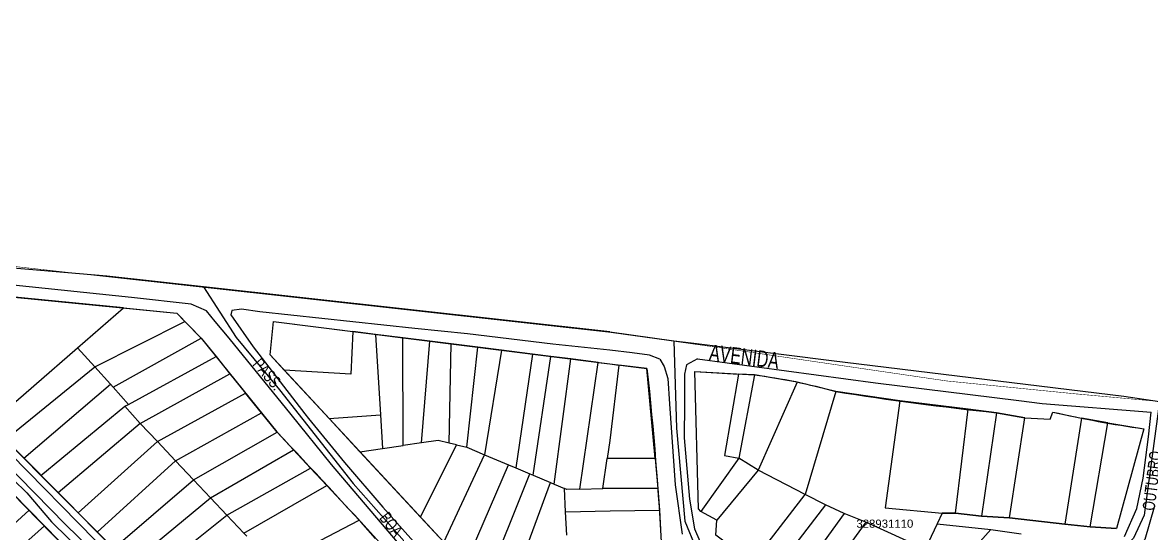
# Model space of a CAD drawing. Extents: x 206155 to 208014, y 4847439 to 4850017.
# Drawn here: x 206811.3 to 207088.5, y 4849687.8 to 4849813.3 of the extents above; entities that cross this region are included whole.
import ezdxf
from ezdxf.enums import TextEntityAlignment as Align

# ---------------------------------------------------------------- set-up
doc = ezdxf.new("R2010")
doc.units = 0
doc.header["$LTSCALE"] = 1.5
doc.header["$MEASUREMENT"] = 0
for name, color, linetype in [('CD-MALHA-LOTES', 40, 'CONTINUOUS'), ('CD_TXT_QUADRA', 7, 'CONTINUOUS'), ('LM-LIM-SETOR-FISCAL', 7, 'CONTINUOUS'), ('RU-QUADRAS', 6, 'CONTINUOUS'), ('SV-EIXO-RUA-N-PAV', 6, 'CONTINUOUS'), ('SV-EIXO-RUA-PAV', 20, 'CONTINUOUS'), ('SV-RUA-NAO-PAV-S-GUIA-C-GUIA', 7, 'CONTINUOUS'), ('SV-RUA-PAVIM-S-GUIA-C-GUIA', 7, 'CONTINUOUS'), ('SV-TXT-RUA-N-PAV-S-GUIA-C-GUIA', 7, 'CONTINUOUS'), ('SV-TXT-RUA-PAV-S-GUIA-C-GUIA', 7, 'CONTINUOUS')]:
    doc.layers.add(name, color=color, linetype=linetype)
doc.styles.add('ARIAL', font='ARIAL.TTF')
doc.linetypes.add('Limite', pattern='A,20,-3,[130,ltypeshp.shx,S=6.35,R=0,X=0,Y=0],-3,20', length=46)

msp = doc.modelspace()

# ---------------------------------------------------------------- linework, layer by layer
at = {"layer": 'CD-MALHA-LOTES'}
for points in [[(206836.07, 4849743.18), (206770.83, 4849749.64), (206767.85, 4849745.5), (206803.23, 4849714.72)], [(206824.81, 4849733.42), (206836.07, 4849743.18)], [(206836.07, 4849743.18), (206849.15, 4849741.89), (206851.13, 4849739.85)], [(206829.03, 4849728.7), (206851.13, 4849739.85)], [(206855.15, 4849735.73), (206851.13, 4849739.85)], [(206875.56, 4849727.89), (206872.05, 4849731.67), (206872.94, 4849739.85), (206892.4, 4849737.39)], [(206892.4, 4849737.39), (206891.86, 4849726.88), (206875.56, 4849727.89)], [(206897.95, 4849736.69), (206892.4, 4849737.39)], [(206897.95, 4849736.69), (206899.15, 4849716.89)], [(206904.68, 4849735.84), (206897.95, 4849736.69)], [(206833.51, 4849723.69), (206855.15, 4849735.73)], [(206855.15, 4849735.73), (206858.79, 4849731.22)], [(206904.77, 4849709.38), (206904.68, 4849735.84)], [(206911.32, 4849735), (206904.68, 4849735.84)], [(206909.26, 4849710.03), (206911.32, 4849735)], [(206916.51, 4849734.35), (206911.32, 4849735)], [(206916.05, 4849709.97), (206916.51, 4849734.35)], [(206923.04, 4849733.52), (206916.51, 4849734.35)], [(206803.23, 4849714.72), (206824.81, 4849733.42)], [(206829.03, 4849728.7), (206824.81, 4849733.42)], [(206837.27, 4849719.49), (206858.79, 4849731.22)], [(206858.79, 4849731.22), (206862.2, 4849727)], [(206920.38, 4849708.93), (206923.04, 4849733.52)], [(206928.89, 4849732.79), (206923.04, 4849733.52)], [(206928.89, 4849732.79), (206924.74, 4849707.1)], [(206936.49, 4849731.83), (206928.89, 4849732.79)], [(206936.49, 4849731.83), (206932.39, 4849703.88)], [(206940.97, 4849731.26), (206936.49, 4849731.83)], [(206936.7, 4849702.06), (206940.97, 4849731.26)], [(206945.91, 4849730.64), (206940.97, 4849731.26)], [(206807.06, 4849710.85), (206829.03, 4849728.7)], [(206832.84, 4849724.44), (206829.03, 4849728.7)], [(206941.82, 4849699.91), (206945.91, 4849730.64)], [(206952.65, 4849729.79), (206945.91, 4849730.64)], [(206948.12, 4849698.68), (206952.65, 4849729.79)], [(206952.65, 4849729.79), (206955.52, 4849729.42), (206957.73, 4849729.16)], [(206957.73, 4849729.16), (206955.51, 4849710.61), (206954.86, 4849706.17)], [(206966.63, 4849706.2), (206964.61, 4849728.33), (206957.73, 4849729.16)], [(206840.2, 4849714.79), (206862.2, 4849727)], [(206862.2, 4849727), (206866.02, 4849722.27)], [(206875.56, 4849727.89), (206886.56, 4849716.02)], [(206977.81, 4849693.15), (206977.23, 4849693.78), (206976.34, 4849727.54), (206987.06, 4849726.94)], [(206987.06, 4849726.94), (206983.66, 4849706.94), (206987.15, 4849706.23)], [(206990.99, 4849726.76), (206987.06, 4849726.94)], [(206990.99, 4849726.76), (206987.15, 4849706.23)], [(207001.53, 4849724.97), (206990.99, 4849726.76)], [(206811.59, 4849706.28), (206832.84, 4849724.44)], [(206833.51, 4849723.69), (206832.84, 4849724.44)], [(206837.27, 4849719.49), (206833.51, 4849723.69)], [(207001.53, 4849724.97), (206991.91, 4849703.29)], [(207010.97, 4849722.64), (207001.53, 4849724.97)], [(207010.97, 4849722.64), (207003.45, 4849697.35)], [(207026.7, 4849720.32), (207010.97, 4849722.64)], [(206844.46, 4849710.4), (206866.02, 4849722.27)], [(206869.95, 4849717.39), (206866.02, 4849722.27)], [(207026.7, 4849720.32), (207023.14, 4849694.06), (207037.06, 4849692.75)], [(207043.5, 4849718.27), (207026.7, 4849720.32)], [(206815.81, 4849702.03), (206836.39, 4849719.01)], [(206836.39, 4849719.01), (206837.27, 4849719.49)], [(206840.2, 4849714.79), (206836.39, 4849719.01)], [(206848.88, 4849705.61), (206869.95, 4849717.39)], [(206873.8, 4849712.63), (206869.95, 4849717.39)], [(207040.34, 4849692.76), (207043.5, 4849718.27)], [(207050.41, 4849717.44), (207043.5, 4849718.27)], [(207050.41, 4849717.44), (207046.74, 4849692.05)], [(207057.38, 4849716.19), (207050.41, 4849717.44)], [(207057.38, 4849716.19), (207063.64, 4849715.83), (207064.26, 4849717.61), (207071.32, 4849716.1)], [(206840.2, 4849714.79), (206820.07, 4849697.73)], [(206844.46, 4849710.4), (206840.2, 4849714.79)], [(206886.56, 4849716.02), (206899.15, 4849716.89)], [(206886.56, 4849716.02), (206894.14, 4849707.85)], [(206899.15, 4849716.89), (206899.65, 4849708.65)], [(207053.62, 4849691.57), (207057.38, 4849716.19)], [(207071.32, 4849716.1), (207067.18, 4849690.03)], [(207077.76, 4849714.94), (207071.32, 4849716.1)], [(207073.47, 4849689.43), (207077.76, 4849714.94)], [(207077.76, 4849714.94), (207086.6, 4849713.49), (207079.9, 4849688.94)], [(206853.29, 4849700.98), (206873.8, 4849712.63)], [(206873.8, 4849712.63), (206877.83, 4849708.31)], [(206811.59, 4849706.28), (206807.06, 4849710.85)], [(206824.92, 4849692.83), (206844.46, 4849710.4)], [(206848.88, 4849705.61), (206844.46, 4849710.4)], [(206894.14, 4849707.85), (206899.65, 4849708.65)], [(206899.65, 4849708.65), (206904.77, 4849709.38)], [(206909.26, 4849710.03), (206904.77, 4849709.38)], [(206909.03, 4849691.78), (206917.81, 4849709.55)], [(206916.05, 4849709.97), (206913.36, 4849710.62), (206909.26, 4849710.03)], [(206917.81, 4849709.55), (206916.05, 4849709.97)], [(206917.81, 4849709.55), (206920.38, 4849708.93)], [(206920.38, 4849708.93), (206924.74, 4849707.1)], [(206815.81, 4849702.03), (206811.59, 4849706.28)], [(206857.47, 4849696.53), (206877.83, 4849708.31)], [(206877.83, 4849708.31), (206881.98, 4849703.84)], [(206894.14, 4849707.85), (206909.03, 4849691.78)], [(206914.74, 4849685.62), (206924.74, 4849707.1)], [(206924.74, 4849707.1), (206930.59, 4849704.64)], [(206953.76, 4849698.81), (206954.86, 4849706.17)], [(206966.63, 4849706.2), (206954.86, 4849706.17)], [(206966.63, 4849706.2), (206967.27, 4849698.82)], [(206987.15, 4849706.23), (206977.81, 4849693.15)], [(206991.91, 4849703.29), (206987.15, 4849706.23)], [(206829.64, 4849688.07), (206848.88, 4849705.61)], [(206853.29, 4849700.98), (206848.88, 4849705.61)], [(206861.47, 4849692.27), (206881.98, 4849703.84)], [(206881.98, 4849703.84), (206886.01, 4849699.52)], [(206920, 4849679.96), (206930.59, 4849704.64)], [(206930.59, 4849704.64), (206932.39, 4849703.88)], [(206932.39, 4849703.88), (206935.85, 4849702.42)], [(206991.91, 4849703.29), (206981.79, 4849691.01)], [(207003.45, 4849697.35), (206991.91, 4849703.29)], [(206820.07, 4849697.73), (206815.81, 4849702.03)], [(206833.59, 4849684.08), (206853.29, 4849700.98)], [(206857.47, 4849696.53), (206853.29, 4849700.98)], [(206924.79, 4849674.78), (206935.85, 4849702.42)], [(206935.85, 4849702.42), (206936.7, 4849702.06)], [(206936.7, 4849702.06), (206940.96, 4849700.27)], [(206812.9, 4849693.47), (206808.83, 4849697.65)], [(206824.92, 4849692.83), (206820.07, 4849697.73)], [(206865.63, 4849687.83), (206886.01, 4849699.52)], [(206886.01, 4849699.52), (206893.94, 4849690.99)], [(206929.62, 4849669.57), (206940.96, 4849700.27)], [(206940.96, 4849700.27), (206941.82, 4849699.91)], [(206941.82, 4849699.91), (206944.33, 4849698.84)], [(206944.62, 4849693.09), (206944.33, 4849698.84)], [(206948.12, 4849698.68), (206944.91, 4849698.6), (206944.33, 4849698.84)], [(206948.12, 4849698.68), (206953.76, 4849698.81)], [(206967.27, 4849698.82), (206955.52, 4849698.85), (206953.76, 4849698.81)], [(206967.27, 4849698.82), (206967.65, 4849693.51)], [(206837.58, 4849680.05), (206857.47, 4849696.53)], [(206861.47, 4849692.27), (206857.47, 4849696.53)], [(206990.56, 4849680.52), (207003.45, 4849697.35)], [(207008.43, 4849694.77), (207003.45, 4849697.35)], [(206789.35, 4849672.02), (206812.9, 4849693.47)], [(206816.65, 4849689.61), (206812.9, 4849693.47)], [(206829.64, 4849688.07), (206824.92, 4849692.83)], [(206841.39, 4849676.21), (206861.47, 4849692.27)], [(206865.63, 4849687.83), (206861.47, 4849692.27)], [(206944.62, 4849693.09), (206955.54, 4849693.32), (206967.65, 4849693.51)], [(206944.91, 4849687.37), (206944.62, 4849693.09)], [(206967.65, 4849693.51), (206968.03, 4849687.06)], [(206981.79, 4849691.01), (206977.81, 4849693.15)], [(207008.43, 4849694.77), (206993.6, 4849675.43)], [(207013.05, 4849692.63), (206998.33, 4849672.3)], [(207013.05, 4849692.63), (207008.43, 4849694.77)], [(207018.39, 4849690.5), (207013.05, 4849692.63)], [(207037.06, 4849692.75), (207035.88, 4849690.14)], [(207037.06, 4849692.75), (207040.34, 4849692.76)], [(207040.34, 4849692.76), (207046.74, 4849692.05)], [(207046.74, 4849692.05), (207053.62, 4849691.57)], [(206792.7, 4849668.22), (206816.65, 4849689.61)], [(206820.09, 4849686.08), (206816.65, 4849689.61)], [(206872.92, 4849680.05), (206893.94, 4849690.99)], [(206897.92, 4849686.53), (206894.31, 4849690.6), (206893.94, 4849690.99)], [(206909.03, 4849691.78), (206914.74, 4849685.62)], [(206990.56, 4849680.52), (206981.52, 4849687.35), (206981.79, 4849691.01)], [(207018.39, 4849690.5), (207002.89, 4849669.18)], [(207032.91, 4849683.87), (207018.39, 4849690.5)], [(207035.88, 4849690.14), (207032.91, 4849683.87)], [(207035.88, 4849690.14), (207049.04, 4849688.72)], [(207053.62, 4849691.57), (207067.18, 4849690.03)], [(207067.18, 4849690.03), (207073.47, 4849689.43)], [(207073.47, 4849689.43), (207079.9, 4849688.94)], [(206833.59, 4849684.08), (206829.64, 4849688.07)], [(206866.33, 4849687.08), (206865.63, 4849687.83)], [(207033.12, 4849670.76), (207049.04, 4849688.72)], [(207049.04, 4849688.72), (207056.51, 4849687.66)]]:
    msp.add_lwpolyline(points, dxfattribs=at)
at = {"layer": 'LM-LIM-SETOR-FISCAL', "linetype": 'Limite', "ltscale": 0.1, "const_width": 0.13, "flags": 128}
msp.add_lwpolyline([(207693.53, 4847579.56), (207661.03, 4847549.31), (207612.7, 4847504.12), (207608.58, 4847500.27), (207585.3, 4847478.55), (207576.34, 4847469.74), (207571.87, 4847465.34), (207556.36, 4847486.66), (207540.14, 4847507.78), (207531.85, 4847519.47), (207511.91, 4847545.61), (207506.17, 4847553.18), (207498.88, 4847562.81), (207463.75, 4847610.71), (207457.67, 4847619.01), (207440.44, 4847642.51), (207431.06, 4847656.73), (207427.79, 4847661.69), (207410.24, 4847685.38), (207400.06, 4847698.96), (207390.62, 4847713.26), (207368.81, 4847743.14), (207367.63, 4847745.51), (207365.1, 4847750.55), (207350.49, 4847771.92), (207340.01, 4847785.42), (207333.8, 4847793.43), (207328.91, 4847799.72), (207315.6, 4847819.35), (207310.76, 4847826.26), (207285.87, 4847860.83), (207260.72, 4847896.98), (207248.23, 4847915.4), (207242.67, 4847921.29), (207202.51, 4847892.47), (207193.03, 4847885.67), (207186.34, 4847883.83), (207169.47, 4847906.92), (207159.13, 4847921.36), (207145.03, 4847940.16), (207134.22, 4847955.66), (207130.37, 4847960.22), (207126.09, 4847965.9), (207111.59, 4847986.15), (207100.06, 4848001.48), (207090.77, 4848014.03), (207087.01, 4848019.05), (207075.04, 4848034.33), (207069.37, 4848045.04), (207069.26, 4848049.8), (207069.11, 4848053.33), (207066.5, 4848058.01), (207060.87, 4848065.4), (207031.95, 4848105.77), (207020.41, 4848120.82), (207005.92, 4848142.54), (206995.35, 4848155.22), (206982.67, 4848172.12), (206959.42, 4848202.77), (206955.58, 4848209.27), (206948.97, 4848217), (206956.28, 4848221.98), (206974.04, 4848236.91), (207015.88, 4848269.11), (207005.71, 4848281.99), (206987.16, 4848307.84), (206966.87, 4848336.83), (206960.49, 4848346.74), (207051.18, 4848413.73), (207093.59, 4848446.09), (207106.7, 4848455.88), (207140.72, 4848483.45), (207169.66, 4848504.88), (207261.26, 4848571.24), (207250.42, 4848586.92), (207233.64, 4848611.27), (207214.13, 4848640.25), (207199.66, 4848661.86), (207162.16, 4848719.72), (207148.67, 4848740.27), (207138.58, 4848756.16), (207114.21, 4848785.08), (207108.98, 4848791.97), (207099.68, 4848804.07), (207089.04, 4848833.89), (207075.28, 4848852.41), (207054.15, 4848879.42), (207034.07, 4848905.39), (207008.79, 4848936.89), (207002.49, 4848944.75), (206978.67, 4848976.02), (206968.98, 4848989.87), (206958.44, 4849004.76), (206966.26, 4849011.39), (206981.71, 4849023.09), (207002.58, 4849038.25), (207026.18, 4849059.14), (207039.09, 4849069.24), (207048.4, 4849077.1), (207033.93, 4849094.44), (207025.31, 4849104.91), (207019.34, 4849111.98), (206955.53, 4849187.19), (206739.99, 4849438.83), (206628.48, 4849357.79), (206159.3, 4849769.3), (206177.89, 4849842.97), (206311.32, 4849828.25), (206318.97, 4849888.04), (206376.86, 4849879.93), (206422.43, 4850015.06), (206474.48, 4850006.62), (206492.19, 4850011.1), (206819.81, 4849985.62), (206867.89, 4849970.66), (206761.86, 4849758.64), (206955.52, 4849737.17), (206981.38, 4849733.58), (207038.29, 4849725.23), (207070.29, 4849722.03), (207093.76, 4849719.89), (207136.42, 4849713.49), (207187.69, 4849706.67), (207206.03, 4849702.71), (207217.82, 4849703), (207238.05, 4849700.95), (207257.69, 4849697.98), (207277.63, 4849691.43), (207298.76, 4849680.12), (207307.69, 4849672.68), (207325.58, 4849647.34), (207339.6, 4849627.48), (207365.17, 4849591.27), (207375.36, 4849576.96), (207394.56, 4849549.23), (207402.02, 4849538.56), (207409.91, 4849527.9), (207417.58, 4849518.68), (207445.75, 4849483.09), (207461.51, 4849464.09), (207489.49, 4849426.56), (207512.94, 4849401.39), (207520.93, 4849386.71), (207524.83, 4849382.69), (207529.48, 4849377.88), (207540.69, 4849361.49), (207560.95, 4849335.89), (207577.23, 4849307.07), (207583.74, 4849297.42), (207628.15, 4849239.89), (207643.22, 4849219.05), (207658.02, 4849201.49), (207693.22, 4849158.83), (207705.61, 4849141.39), (207712.86, 4849133.84), (207725.65, 4849112.01), (207736.66, 4849084.67), (207739.33, 4849078.11), (207747.93, 4849059.71), (207757.22, 4849040.43), (207775.14, 4849006.28), (207791.99, 4848977.54), (207792.78, 4848975.77), (207795.96, 4848968.62), (207802.2, 4848960.18), (207825.03, 4848930.31), (207842.53, 4848910.15), (207856.41, 4848891.07), (207858.75, 4848886.94), (207866.81, 4848872.74), (207869.94, 4848867.11), (207871.77, 4848863.82), (207879.69, 4848853.91), (207882.92, 4848845.94), (207889.76, 4848830.42), (207897.96, 4848811.56), (207901.5, 4848803.37), (207910.93, 4848782.03), (207925.43, 4848746.58), (207927.76, 4848740.69), (207935.19, 4848724.84), (207938.98, 4848722.35), (207951.29, 4848714.3), (207953.61, 4848706.94), (207955.87, 4848700.21), (207959.42, 4848694.96), (207980.21, 4848656.63), (207983.23, 4848650.23), (207987.97, 4848639.65), (207991.98, 4848624.34), (207992.34, 4848618.14), (207992.71, 4848609.76), (207992.35, 4848598.91), (207989.51, 4848588.21), (207986.21, 4848576.49), (207981.13, 4848552.93), (207979.22, 4848544.32), (207974.12, 4848527.55), (207970.47, 4848512.96), (207968.53, 4848505.21), (207962.87, 4848484.57), (207961.77, 4848475.9), (207962.44, 4848471.73), (207962.76, 4848468.22), (207963.58, 4848460.32), (207965.62, 4848437.71), (207970.3, 4848417.74), (207973.97, 4848405.11), (207979.52, 4848388.8), (207983.37, 4848372.15), (207985.88, 4848361.34), (207994.8, 4848328.69), (207998.94, 4848313.63), (208000.94, 4848308.61), (208001.28, 4848301.24), (208004.29, 4848290.86), (208006.08, 4848286.4), (208007.64, 4848282.49), (208010.65, 4848271.5), (208010.53, 4848262.57), (208009.71, 4848251.17), (208006.89, 4848242.28), (208002.27, 4848228.55), (207997.36, 4848212.8), (207991.07, 4848194.77), (207987.4, 4848183.31), (207984.51, 4848174.56), (207981.76, 4848167.44), (207976.41, 4848152.41), (207973.09, 4848141.61), (207967.4, 4848130.11), (207964.22, 4848121.42), (207961.45, 4848112.84), (207955.63, 4848098.17), (207952.19, 4848088.84), (207947.6, 4848075.6), (207943.28, 4848060.34), (207938.8, 4848047.89), (207935.95, 4848038.31), (207931.75, 4848023.44), (207924.02, 4847983.95), (207922.67, 4847973.36), (207921, 4847963.57), (207920.32, 4847960.19), (207917.77, 4847945.28), (207916.42, 4847941.01), (207910.26, 4847922.04), (207901.41, 4847892.98), (207897.62, 4847878.65), (207892.25, 4847865.58), (207878.3, 4847837.34), (207872.42, 4847829.43), (207870.47, 4847825.73), (207866.98, 4847818.64), (207853.99, 4847795.84), (207843.32, 4847778.24), (207832.06, 4847762.95), (207814.75, 4847736.4), (207805.8, 4847721.97), (207788.79, 4847698.98), (207782.07, 4847685.13), (207771.56, 4847663.44), (207770.16, 4847648.29), (207754.59, 4847638.36), (207743.55, 4847627.73)], close=True, dxfattribs=at)
at = {"layer": 'RU-QUADRAS', "color": 6, "linetype": 'Continuous'}
msp.add_lwpolyline([(206767.85, 4849745.5), (206770.83, 4849749.64), (206849.15, 4849741.89), (206855.11, 4849735.79), (206873.73, 4849712.71, -0.011701), (206923.66, 4849657.55), (206942.29, 4849638.28), (206950.5, 4849628.29), (206956.09, 4849618.96), (206916.95, 4849596.44), (206904.03, 4849610.92), (206852.58, 4849664.92), (206803.23, 4849714.72)], format="xyb", close=True, dxfattribs=at)
msp.add_lwpolyline([(206731.74, 4849698.37), (206754.64, 4849739.44), (206799.51, 4849706.3), (206808.77, 4849697.7), (206908.9, 4849594.87), (206866.36, 4849571.21), (206816.71, 4849621.14), (206816.08, 4849620.71), (206807.4, 4849630.3), (206798.23, 4849623.02), (206741.29, 4849690.9)], close=True, dxfattribs=at)
for points in [[(206955.51, 4849641.65), (206872.05, 4849731.67), (206872.94, 4849739.85), (206964.61, 4849728.33, -0.012977), (206968.29, 4849682.89)], [(206981.52, 4849687.35), (206981.79, 4849691.01), (206977.81, 4849693.15), (206977.23, 4849693.78), (206976.34, 4849727.54), (206990.99, 4849726.76, -0.036897), (207010.97, 4849722.64, 0.012779), (207050.41, 4849717.44), (207057.38, 4849716.19), (207063.64, 4849715.83), (207064.26, 4849717.61, 0.020767), (207086.6, 4849713.49), (207079.9, 4849688.94), (207079.9, 4849688.94), (207073.47, 4849689.43), (207067.18, 4849690.03), (207053.62, 4849691.57), (207046.74, 4849692.05), (207040.34, 4849692.76), (207037.06, 4849692.75), (207035.88, 4849690.14), (207049.04, 4849688.72), (207056.51, 4849687.66)]]:
    msp.add_lwpolyline(points, format="xyb", dxfattribs=at)
at = {"layer": 'SV-EIXO-RUA-N-PAV'}
for points in [[(206955.51, 4849550.36), (206953.56, 4849552.62), (206944.19, 4849563.3), (206932.22, 4849576.02), (206924.45, 4849584.55), (206914.25, 4849593.88), (206908.86, 4849600.21), (206894.31, 4849616.05), (206869.13, 4849641.98), (206848.05, 4849664.06), (206834.34, 4849677.77), (206821.87, 4849689.99), (206806.65, 4849705.45), (206789.2, 4849720.67), (206774.98, 4849733.88), (206762.26, 4849745.46), (206760.52, 4849748.57), (206758.71, 4849751.84), (206758.46, 4849753.54)], [(206855.73, 4849748.34), (206863.73, 4849735.89), (206874.39, 4849723.04), (206892.44, 4849700.08), (206913.21, 4849676.57), (206926.34, 4849661.8), (206941.1, 4849647.31), (206955.51, 4849632.07)], [(206971.22, 4849735.12), (206971.85, 4849713.67), (206973.93, 4849690.76), (206976.61, 4849684.21), (206981.67, 4849677.96), (207031.37, 4849640.76), (207036.15, 4849636.26), (207067.68, 4849606.54), (207072.12, 4849601.97), (207078.39, 4849595.53), (207107.26, 4849568.15), (207113.51, 4849566.66), (207118.86, 4849568.15), (207132.85, 4849579.16), (207146.29, 4849594.24), (207171.44, 4849574.06)], [(207090.45, 4849720.23), (207086.72, 4849692.25), (207084.04, 4849686.59), (207079.58, 4849681.83), (207036.15, 4849636.26)]]:
    msp.add_lwpolyline(points, dxfattribs=at)
at = {"layer": 'SV-EIXO-RUA-PAV'}
for points in [[(206955.52, 4849737.31), (206855.73, 4849748.34), (206832.01, 4849751), (206802.15, 4849753.54), (206769.9, 4849756.76), (206762.03, 4849757.91), (206753.49, 4849759.33), (206747.81, 4849760.18), (206694.78, 4849768.13), (206689.93, 4849768.86), (206644.56, 4849775.66), (206640.39, 4849776.29), (206587.6, 4849784.21), (206533.86, 4849792.26), (206510.31, 4849795.79), (206473.42, 4849801.24), (206459.06, 4849805.13), (206453.72, 4849806.57), (206448.13, 4849808.09)], [(206955.52, 4849737.31), (206971.22, 4849735.12), (206975.46, 4849734.58), (207009.95, 4849730.24), (207081.69, 4849721.47), (207090.45, 4849720.23), (207098.99, 4849719.03), (207108.87, 4849717.52), (207121.23, 4849715.65), (207170.41, 4849708.82), (207175.36, 4849708.09), (207182.86, 4849707.04), (207192.26, 4849705.28), (207202.66, 4849703.02), (207206.03, 4849702.71), (207211.73, 4849702.18), (207217.82, 4849703)]]:
    msp.add_lwpolyline(points, dxfattribs=at)
at = {"layer": 'SV-RUA-NAO-PAV-S-GUIA-C-GUIA', "flags": 128}
for points in [[(206953.33, 4849623.03), (206950.89, 4849619.25), (206947.8, 4849615.31), (206944.04, 4849610.93), (206939.73, 4849605.94), (206935.8, 4849602.28), (206930.95, 4849599.16), (206926.35, 4849597.62), (206923.51, 4849595.66), (206922.57, 4849592.47), (206921.76, 4849590.15), (206917.08, 4849593.15), (206910.76, 4849600.84), (206849.82, 4849664.96), (206808.42, 4849707.23), (206801.97, 4849713.08), (206787.79, 4849725.97), (206768.07, 4849742.44), (206765.64, 4849744.46), (206763.95, 4849746.54), (206763.43, 4849748.44), (206764.29, 4849751.26)], [(206865.04, 4849742.9), (206862.69, 4849742.52), (206862.46, 4849741.52), (206867.92, 4849733.63), (206880.63, 4849717.15), (206881.49, 4849716.03), (206890.36, 4849705.23), (206899.72, 4849694.24), (206910.71, 4849681.91), (206914.28, 4849677.7), (206920.17, 4849671.19), (206921.96, 4849669.36), (206926.31, 4849664.89), (206932.73, 4849658.2), (206938.33, 4849653.71), (206950.83, 4849641.03), (206955.51, 4849636.1)], [(206953.33, 4849623.03), (206954.14, 4849628.23), (206952.57, 4849631.27), (206950.12, 4849634.7), (206947.3, 4849638.26), (206938.27, 4849647.74), (206924.41, 4849661.06), (206922.28, 4849663.55), (206907.56, 4849680.74), (206887.16, 4849704.74), (206877.24, 4849716.98), (206862.04, 4849735.75), (206858.62, 4849739.86)], [(206967.73, 4849730.58), (206968.84, 4849728.81), (206969.71, 4849725.86), (206970.14, 4849719.63), (206971.52, 4849699.69), (206973.27, 4849687.58)], [(206977.03, 4849730.67), (206974.29, 4849729.24), (206973.85, 4849726.93), (206973.86, 4849721.76), (206973.84, 4849719.66), (206973.77, 4849711.29), (206975.02, 4849696.16), (206976.26, 4849688.87), (206977.6, 4849685.83)], [(207081.89, 4849686.98), (207084.88, 4849693.87), (207086.48, 4849701.34), (207087.77, 4849711.52), (207088.43, 4849717.57)], [(206808.96, 4849701.02), (206812.36, 4849697.71), (206818.42, 4849690.63), (206830.55, 4849678.68)], [(207089.12, 4849694.19), (207086.82, 4849686.31), (207083.17, 4849682.32), (207080.26, 4849679.6), (207077.11, 4849675.52), (207070.01, 4849667.51), (207059.27, 4849657.89), (207053.12, 4849650.19), (207042.36, 4849640.8), (207040.32, 4849638.36), (207040.79, 4849636.12), (207048.97, 4849626.96), (207071.21, 4849606.96), (207072.37, 4849606.06), (207074.34, 4849606.42), (207080.99, 4849611.03), (207105.66, 4849627.81)]]:
    msp.add_lwpolyline(points, dxfattribs=at)
at = {"layer": 'SV-RUA-PAVIM-S-GUIA-C-GUIA', "flags": 128}
for points in [[(206858.62, 4849739.86), (206856.49, 4849742.44), (206852.71, 4849744.09), (206838.06, 4849745.79), (206775.89, 4849752.21), (206769.83, 4849752.53), (206766.67, 4849752.64), (206764.29, 4849751.26)], [(206955.52, 4849732.79), (206941.47, 4849734.32), (206920.55, 4849736.84), (206907.61, 4849738.17), (206869.56, 4849742.21), (206865.04, 4849742.9)], [(206967.73, 4849730.58), (206965.25, 4849731.59), (206960.97, 4849732.19), (206955.52, 4849732.79)], [(206977.03, 4849730.67), (207020.69, 4849724.81), (207055.93, 4849720.44), (207061.64, 4849719.74), (207088.43, 4849717.57)]]:
    msp.add_lwpolyline(points, dxfattribs=at)

# ---------------------------------------------------------------- texts
at = {"layer": 'CD_TXT_QUADRA', "color": 7, "linetype": 'Continuous', "style": 'ARIAL'}
msp.add_text('328931110', height=2, dxfattribs=at).set_placement((207023.02, 4849690.17), align=Align.MIDDLE)
at = {"layer": 'SV-TXT-RUA-N-PAV-S-GUIA-C-GUIA', "style": 'ARIAL', "width": 0.7}
for s, rotation, p in [('PASS.', 311, (206867.58, 4849729.18)), ('OUTUBRO', 83, (207089.24, 4849693.26)), ('BOA', 308, (206898.75, 4849691.5))]:
    msp.add_text(s, height=3, rotation=rotation, dxfattribs=at).set_placement(p)
at = {"layer": 'SV-TXT-RUA-PAV-S-GUIA-C-GUIA', "style": 'ARIAL', "width": 0.7}
msp.add_text('AVENIDA', height=4, rotation=353, dxfattribs=at).set_placement((206979.72, 4849730.29))

doc.saveas('drawing.dxf')
